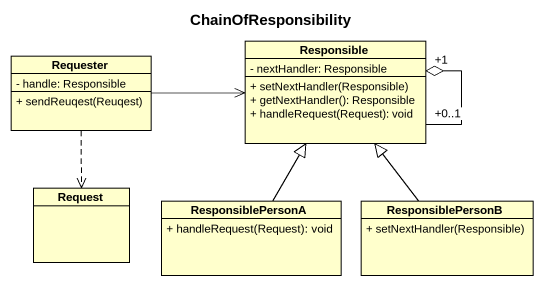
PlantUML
@startuml
title ChainOfResponsibility
hide circle
hide empty members
skinparam classAttributeIconSize 0
class Requester {
  - handle: Responsible
  + sendReuqest(Reuqest)
}
class Responsible {
  - nextHandler: Responsible
  + setNextHandler(Responsible)
  + getNextHandler(): Responsible
  + handleRequest(Request): void
}
class Request
class ResponsiblePersonA {
  + handleRequest(Request): void
}
class ResponsiblePersonB {
  + setNextHandler(Responsible)
}
Requester -right-> Responsible
Requester ..> Request
Responsible "+0..1" --o "+1" Responsible
ResponsiblePersonA -up-|> Responsible
ResponsiblePersonB -up-|> Responsible
@enduml
